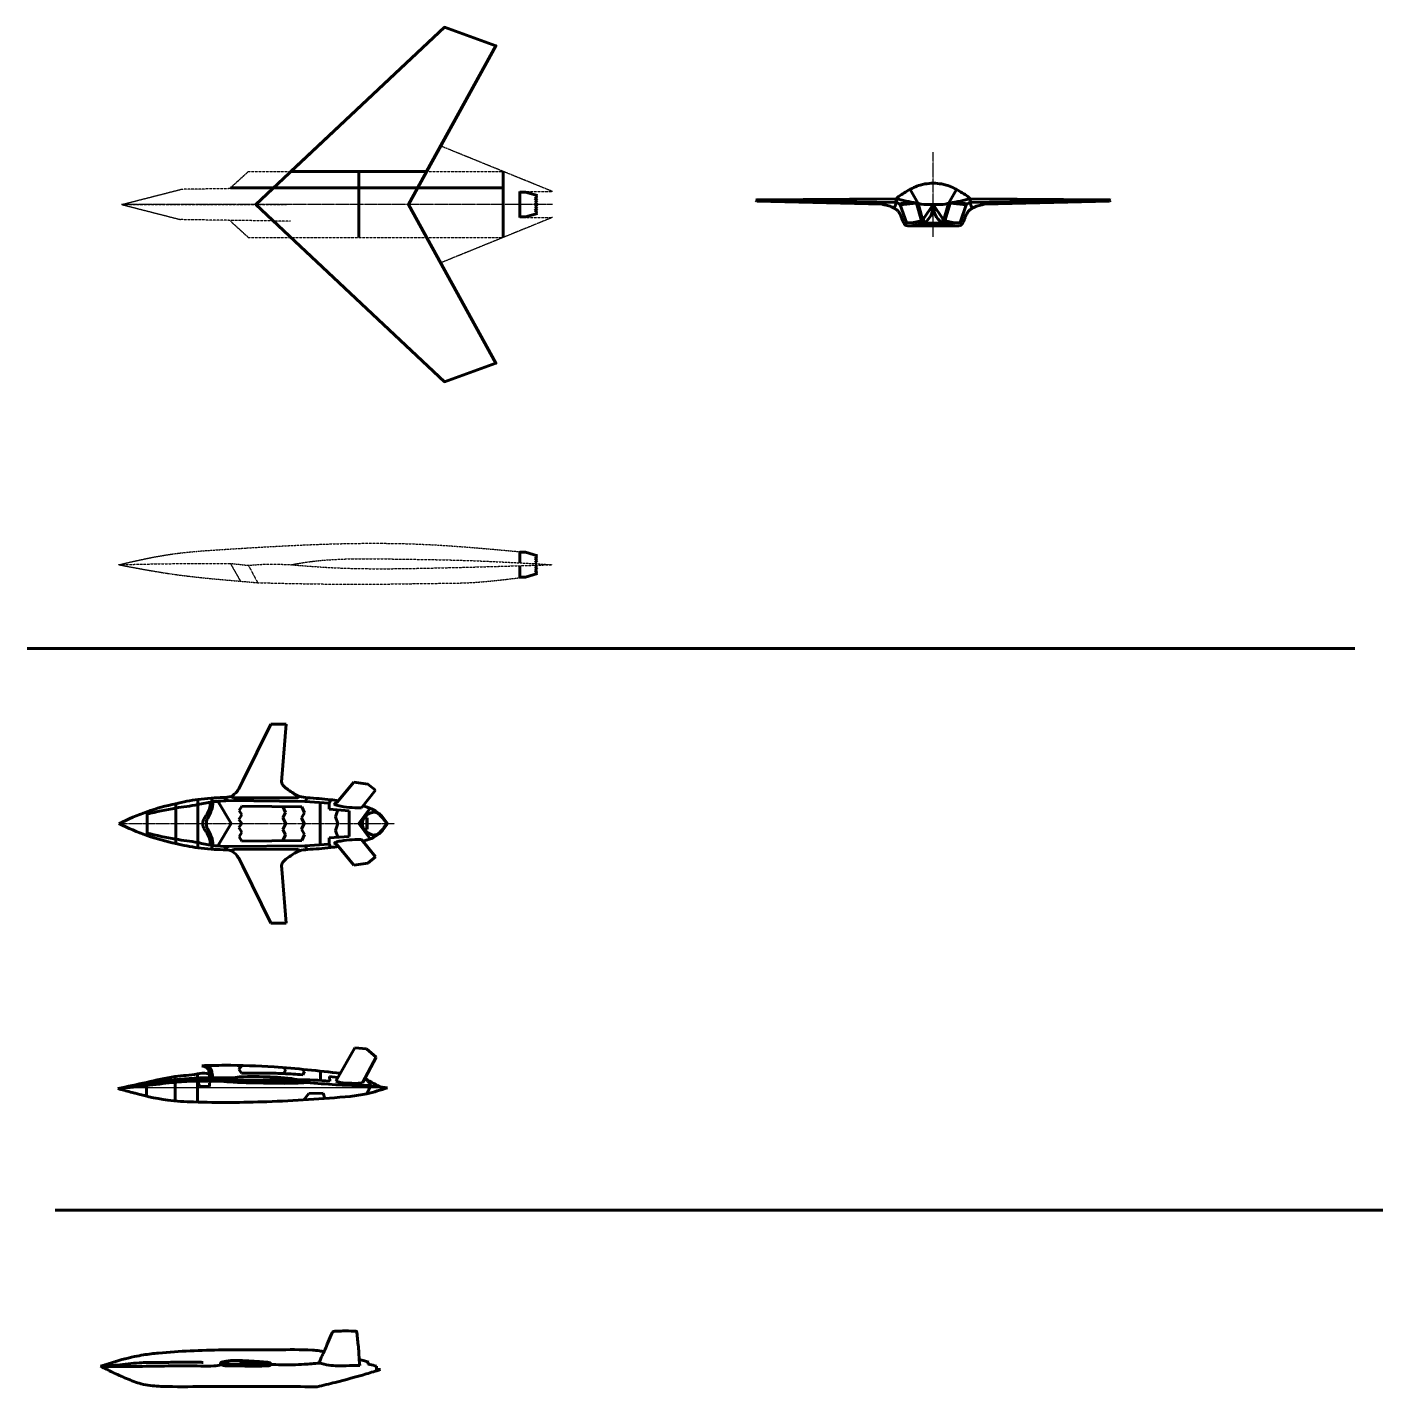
# Model space of a CAD drawing. Header units: millimetres. Extents: x -985956116104 to 1932156, y -552630487266 to 633586.
# Drawn here: x 66547 to 112574, y -277819 to -231650 of the extents above; entities that cross this region are included whole.
import ezdxf

# ---------------------------------------------------------------- set-up
doc = ezdxf.new("R2010")
doc.units = ezdxf.units.MM
doc.linetypes.add('CENTER', pattern=[2, 1.25, -0.25, 0.25, -0.25])
doc.linetypes.add('DASHED', pattern=[0.75, 0.5, -0.25])
for name, color, linetype, lineweight in [('_axes (Оси)', 6, 'CENTER', 30), ('_basic (Основной)', 4, 'Continuous', 60), ('_contour (Тонкий)', 7, 'Continuous', 30), ('_invisible (Невидимый)', 1, 'DASHED', 30)]:
    doc.layers.add(name, color=color, linetype=linetype, lineweight=lineweight)

msp = doc.modelspace()

# ---------------------------------------------------------------- linework, layer by layer
at = {"layer": '_axes (Оси)', "transparency": 33554687}
for p, q in [((97310.322, -238766.306), (97310.322, -235892.715)), ((84377.77, -237670.795), (69747.77, -237670.795)), ((84377.77, -237670.795), (69747.77, -237670.795)), ((69655.005, -258694.366), (79012.702, -258694.366)), ((69655.005, -258694.366), (79012.702, -258694.366))]:
    msp.add_line(p, q, dxfattribs=at)
at = {"layer": '_basic (Основной)', "transparency": 33554687}
for p, q in [((80104.872, -236550.795), (75499.873, -236550.795)), ((77802.373, -236550.795), (77802.373, -238790.795)), ((82710.803, -236550.795), (82710.803, -238790.795)), ((73451.789, -237102.393), (82710.803, -237102.393)), ((83271.434, -237228.953), (83271.434, -237670.795)), ((83271.434, -237247.031), (83462.768, -237247.031)), ((83462.768, -237247.031), (83867.693, -237367.172)), ((96794.619, -237636.804), (96525.61, -237157.582)), ((97825.996, -237636.826), (98095.026, -237157.616)), ((83271.434, -238112.636), (83271.434, -237670.795)), ((83862.473, -237411.582), (83788.079, -237457.291)), ((83788.079, -237457.291), (83858.556, -237521.29)), ((83858.556, -237521.29), (83790.246, -237596.515)), ((83790.246, -237596.515), (83860.723, -237670.795)), ((83790.246, -237745.074), (83860.723, -237670.795)), ((83858.556, -237820.299), (83790.246, -237745.074)), ((83867.693, -237367.172), (83819.401, -237388.07)), ((83819.401, -237388.07), (83862.473, -237411.582)), ((91318.365, -237508.662), (91289.525, -237527.575)), ((91289.525, -237527.575), (91325.461, -237552.021)), ((96081.874, -237604.012), (91289.525, -237527.575)), ((96037.826, -237475.589), (91318.365, -237508.662)), ((91325.461, -237552.021), (95581.327, -237665.195)), ((96054.438, -237624.131), (95984.997, -237801.313)), ((96081.874, -237604.012), (96054.438, -237624.131)), ((96190.322, -237682.527), (96081.874, -237604.012)), ((96136.098, -237643.269), (96585.959, -237594.285)), ((96190.322, -237682.527), (96741.921, -237626.328)), ((96190.322, -237682.527), (96397.43, -238281.633)), ((96741.921, -237626.328), (96912.892, -238225.258)), ((96794.649, -237636.826), (96982.444, -238304.167)), ((96982.444, -238158.884), (97310.322, -237670.795)), ((97638.201, -238158.884), (97310.322, -237670.795)), ((97825.996, -237636.826), (97638.201, -238304.167)), ((97878.724, -237626.328), (97707.752, -238225.258)), ((98430.322, -237682.527), (97878.724, -237626.328)), ((98484.546, -237643.269), (98034.685, -237594.285)), ((98430.322, -237682.527), (98223.215, -238281.633)), ((98430.322, -237682.527), (98538.77, -237604.012)), ((98538.77, -237604.012), (103331.119, -237527.575)), ((98538.77, -237604.012), (98566.206, -237624.131)), ((98566.206, -237624.131), (98635.647, -237801.313)), ((98582.818, -237475.589), (103302.28, -237508.662)), ((103295.183, -237552.021), (99039.317, -237665.195)), ((103331.119, -237527.575), (103295.183, -237552.021)), ((103302.28, -237508.662), (103331.119, -237527.575)), ((83271.434, -238094.558), (83462.768, -238094.558)), ((83462.768, -238094.558), (83867.693, -237974.417)), ((83788.079, -237884.298), (83858.556, -237820.299)), ((83862.473, -237930.007), (83788.079, -237884.298)), ((83819.401, -237953.519), (83862.473, -237930.007)), ((83867.693, -237974.417), (83819.401, -237953.519)), ((96912.892, -238225.258), (96587.872, -238296.953)), ((96982.444, -238304.167), (96982.444, -238158.884)), ((97638.201, -238304.167), (97638.201, -238158.884)), ((97707.752, -238225.258), (98032.772, -238296.953)), ((96397.43, -238281.633), (96339.197, -238346.032)), ((96397.43, -238281.633), (96587.872, -238296.953)), ((96446.061, -238393.067), (97310.291, -238393.067)), ((96982.444, -238304.167), (96579.423, -238393.067)), ((96982.444, -238304.167), (97310.322, -238304.167)), ((97638.201, -238304.167), (97310.322, -238304.167)), ((98174.583, -238393.067), (97310.353, -238393.067)), ((97638.201, -238304.167), (98041.221, -238393.067)), ((98223.215, -238281.633), (98032.772, -238296.953)), ((98223.215, -238281.633), (98281.447, -238346.032)), ((83271.434, -249460.622), (83271.434, -249840.163)), ((83271.434, -249478.7), (83462.768, -249478.7)), ((83462.768, -249478.7), (83867.693, -249598.841)), ((83862.473, -249643.251), (83788.079, -249688.96)), ((83788.079, -249688.96), (83858.556, -249752.959)), ((83858.556, -249752.959), (83790.246, -249828.184)), ((83867.693, -249598.841), (83819.401, -249619.739)), ((83819.401, -249619.739), (83862.473, -249643.251)), ((83271.434, -250344.305), (83271.434, -249936.398)), ((83462.768, -250326.227), (83867.693, -250206.086)), ((83788.079, -250115.967), (83858.556, -250051.968)), ((83862.473, -250161.676), (83788.079, -250115.967)), ((83790.246, -249828.184), (83831.06, -249871.2)), ((83790.246, -249976.743), (83845.128, -249918.9)), ((83858.556, -250051.968), (83790.246, -249976.743)), ((83819.401, -250185.188), (83862.473, -250161.676)), ((83867.693, -250206.086), (83819.401, -250185.188)), ((83271.434, -250326.227), (83462.768, -250326.227)), ((66547.059, -252751.456), (111619.978, -252751.456)), ((73867.894, -257244.729), (74815.681, -255318.423)), ((74815.681, -255318.423), (75334.483, -255318.146)), ((75334.483, -255318.146), (75191.067, -257142.267)), ((77640.782, -257283.238), (77062.873, -257982.751)), ((78110.547, -257356.159), (77640.782, -257283.238)), ((77893.418, -258160.548), (78369.491, -257562.18)), ((78369.491, -257562.18), (78110.547, -257356.159)), ((71589.952, -258017.042), (71589.952, -258694.366)), ((72344.74, -257874.153), (72344.74, -258694.366)), ((73020.869, -257935.262), (73477.005, -258694.366)), ((73381.917, -257911.861), (73221.679, -257806.939)), ((75970.093, -257937.995), (73381.917, -257911.861)), ((73560.773, -257821.143), (73464.62, -257771.014)), ((75736.602, -257821.535), (73560.773, -257821.143)), ((75803.04, -257774.166), (75736.602, -257821.535)), ((76061.404, -257815.568), (75970.093, -257937.995)), ((75970.093, -257937.995), (76802.662, -257998.036)), ((76490.171, -257975.501), (76492.769, -258694.366)), ((76802.662, -257998.036), (76852.205, -257882.357)), ((76802.662, -257998.036), (76802.975, -258207.193)), ((70617.829, -258287.432), (70617.829, -258694.366)), ((73833.343, -258398.528), (73728.642, -258556.932)), ((73839.234, -258099.921), (73739.86, -258250.103)), ((73739.86, -258250.103), (73833.343, -258398.528)), ((73839.234, -258099.921), (75872.488, -258126.693)), ((75221.677, -258118.124), (75319.221, -258317.325)), ((75319.221, -258317.325), (75222.216, -258500.178)), ((75222.216, -258500.178), (75325.713, -258694.366)), ((75961.009, -258324.77), (75857.734, -258503.163)), ((75857.734, -258503.163), (75954.042, -258694.366)), ((75872.488, -258126.693), (75961.009, -258324.77)), ((76802.975, -258207.193), (77475.533, -258260.252)), ((77015.068, -258461.318), (77094.925, -258230.225)), ((77015.068, -258461.318), (77088.717, -258694.366)), ((77475.533, -258260.252), (77475.533, -258694.366)), ((78186.274, -258173.173), (77805.98, -258694.366)), ((78094.877, -258502.841), (77986.681, -258502.212)), ((78080.792, -258502.759), (78079.678, -258694.366)), ((78094.877, -258502.841), (78094.877, -258694.366)), ((70617.829, -259101.3), (70617.829, -258694.366)), ((71589.952, -259371.69), (71589.952, -258694.366)), ((72344.74, -259514.579), (72344.74, -258694.366)), ((73020.869, -259453.47), (73477.005, -258694.366)), ((73728.642, -258556.932), (73834.445, -258694.366)), ((73728.642, -258831.801), (73834.445, -258694.366)), ((73833.343, -258990.204), (73728.642, -258831.801)), ((73739.86, -259138.63), (73833.343, -258990.204)), ((75222.216, -258888.554), (75325.713, -258694.366)), ((75319.221, -259071.407), (75222.216, -258888.554)), ((75857.734, -258885.57), (75954.042, -258694.366)), ((75961.009, -259063.963), (75857.734, -258885.57)), ((76490.171, -259413.232), (76492.769, -258694.366)), ((77015.068, -258927.415), (77088.717, -258694.366)), ((77015.068, -258927.415), (77094.925, -259158.508)), ((77475.533, -259128.481), (77475.533, -258694.366)), ((78186.274, -259215.559), (77805.98, -258694.366)), ((78094.877, -258885.891), (77986.681, -258886.521)), ((78080.792, -258885.973), (78079.678, -258694.366)), ((78094.877, -258885.891), (78094.877, -258694.366)), ((75970.093, -259450.738), (73381.917, -259476.872)), ((73839.234, -259288.812), (73739.86, -259138.63)), ((73839.234, -259288.812), (75872.488, -259262.04)), ((75221.677, -259270.609), (75319.221, -259071.407)), ((75872.488, -259262.04), (75961.009, -259063.963)), ((75970.093, -259450.738), (76802.662, -259390.697)), ((76061.404, -259573.165), (75970.093, -259450.738)), ((76802.662, -259390.697), (76802.975, -259181.54)), ((76802.662, -259390.697), (76852.205, -259506.376)), ((76802.975, -259181.54), (77475.533, -259128.481)), ((77640.782, -260105.494), (77062.873, -259405.982)), ((77893.418, -259228.185), (78369.491, -259826.553)), ((73381.917, -259476.872), (73221.679, -259581.793)), ((73560.773, -259567.589), (73464.62, -259617.719)), ((75736.602, -259567.198), (73560.773, -259567.589)), ((75803.04, -259614.567), (75736.602, -259567.198)), ((78369.491, -259826.553), (78110.547, -260032.574)), ((73867.894, -260144.003), (74815.681, -262070.31)), ((75334.483, -262070.586), (75191.067, -260246.466)), ((78110.547, -260032.574), (77640.782, -260105.494)), ((74815.681, -262070.31), (75334.483, -262070.586)), ((77024.765, -267440.482), (77675.553, -266307.471)), ((77675.553, -266307.471), (78072.037, -266339.644)), ((78072.037, -266339.644), (78390.245, -266630.575)), ((78390.245, -266630.575), (77926.42, -267495.338)), ((71566.028, -267286.748), (71566.028, -268111.816)), ((72326.336, -267194.364), (72326.336, -268150.145)), ((73729.327, -267028.795), (73839.324, -266906.659)), ((73828.532, -267163.855), (73729.327, -267028.795)), ((75253.8, -267183.058), (75322.895, -267057.516)), ((75322.895, -267057.516), (75257.564, -266980.707)), ((75967.241, -267110.977), (75892.778, -267036.564)), ((75900.589, -267224.483), (75967.241, -267110.977)), ((76503.977, -267098.558), (76508.959, -267413.891)), ((76819.529, -267437.264), (76811.021, -267283.645)), ((76811.021, -267283.645), (77093.66, -267320.536)), ((70593.525, -267480.101), (70593.525, -267947.417)), ((73082.442, -267442.182), (72326.336, -267434.779)), ((72361.709, -267527.562), (72362.614, -267435.134)), ((72410.93, -267625.937), (72361.709, -267527.562)), ((72410.93, -267625.937), (72732.972, -267617.505)), ((72732.972, -267617.505), (72733.209, -267511.544)), ((72739.507, -267325.07), (72741.795, -267426.452)), ((74742.7, -267442.182), (73082.442, -267442.182)), ((73108.944, -267416.179), (73111.602, -267442.182)), ((74742.7, -267401.868), (73163.452, -267401.868)), ((74742.7, -267401.868), (74742.7, -267442.182)), ((75367.338, -267420.541), (75365.862, -267442.46)), ((75367.003, -267442.537), (76043.178, -267488.07)), ((75367.338, -267420.541), (76055.391, -267476.602)), ((75940.762, -268072.556), (76108.466, -267857.378)), ((76108.466, -267857.378), (76597.576, -267847.747)), ((76597.576, -267847.747), (76650.091, -268025.374)), ((67500.647, -271823.213), (112573.566, -271823.213)), ((73787.091, -277048.237), (73104.551, -277030.902)), ((78402.267, -277117.601), (78402.267, -277235.037)), ((78402.267, -277235.037), (78542.64, -277235.037))]:
    msp.add_line(p, q, dxfattribs=at)
for points in [[(74307.191, -237670.795), (80718.707, -231649.998), (82458.636, -232277.382), (79487.984, -237670.795), (82458.636, -243064.207), (80718.707, -243691.591), (74307.191, -237670.795)], [(75499.873, -236550.795), (80718.707, -231649.998), (82458.636, -232277.382), (80104.872, -236550.795), (75499.873, -236550.795)]]:
    msp.add_lwpolyline(points, dxfattribs=at)
msp.add_arc((75789.748, -279045.311), 11653.634, 84.9304096, 90.2579155, dxfattribs=at)
for points in [[(96037.826, -237475.589), (96232.469, -237335.119), (96415.665, -237221.538), (96650.13, -237092.679), (96867.458, -237009.854), (97026.044, -236973.78), (97310.322, -236947.168)], [(98582.818, -237475.589), (98388.176, -237335.119), (98204.979, -237221.538), (97970.515, -237092.679), (97753.186, -237009.854), (97594.6, -236973.78), (97310.322, -236947.168)], [(95984.997, -237801.313), (95885.562, -237747.698), (95710.048, -237694.225), (95581.327, -237665.195)], [(96081.874, -237604.012), (96063.733, -237570.387), (96049.558, -237537.995), (96037.826, -237475.589)], [(97310.322, -237670.795), (97066.145, -237674.634), (96741.921, -237626.328), (96037.826, -237475.589)], [(96982.444, -238304.167), (97196.783, -238106.1), (97310.322, -237670.795)], [(97310.322, -237670.795), (97554.5, -237674.634), (97878.724, -237626.328), (98582.818, -237475.589)], [(97638.201, -238304.167), (97423.861, -238106.1), (97310.322, -237670.795)], [(98538.77, -237604.012), (98556.911, -237570.387), (98571.086, -237537.995), (98582.818, -237475.589)], [(98635.647, -237801.313), (98735.083, -237747.698), (98910.597, -237694.225), (99039.317, -237665.195)], [(95984.997, -237801.313), (96050.272, -237841.836), (96127.476, -237911.725), (96212.017, -238066.745), (96284.748, -238242.759), (96318.901, -238311.741), (96337.067, -238342.964), (96357.412, -238366.201), (96382.844, -238380.723), (96446.061, -238393.067)], [(98635.647, -237801.313), (98570.372, -237841.836), (98493.168, -237911.725), (98408.627, -238066.745), (98335.896, -238242.759), (98301.744, -238311.741), (98283.578, -238342.964), (98263.233, -238366.201), (98237.801, -238380.723), (98174.583, -238393.067)], [(75191.067, -257142.267), (75192.954, -257309.664), (75454.271, -257575.559), (75802.951, -257774.138), (76061.404, -257815.568)], [(72790.7, -257825.638), (73199.685, -257807.534), (73467.646, -257769.767), (73671.448, -257599.818), (73867.894, -257244.729)], [(69655.005, -258694.366), (70612.253, -258289.401), (71590.54, -258016.909), (72343.97, -257874.258), (72790.7, -257825.638)], [(73381.917, -257911.861), (73031.973, -257934.394), (72831.879, -257954.417), (72340.221, -258048.811), (71586.853, -258166.192), (70617.829, -258372.14)], [(72742.805, -257968.023), (72762.214, -258051.802), (72722.69, -258225.777), (72626.204, -258407.738), (72553.84, -258528.426), (72520.715, -258599.259), (72511.164, -258694.366)], [(72790.7, -257825.638), (72837.477, -257931.286), (72848.572, -258029.355), (72767.209, -258323.567), (72678.451, -258510.455), (72632.223, -258628.879), (72632.223, -258694.366)], [(77893.418, -258160.548), (77673.278, -258153.707), (77297.263, -258120.868), (77094.503, -258083.893), (77009.728, -258053.791), (76983.748, -258031.899), (77031.435, -257999.367)], [(77062.873, -257982.751), (77048.716, -257990.104), (77031.435, -257999.367)], [(78772.312, -258710.04), (78735.534, -258662.081), (78666.543, -258568.575), (78562.659, -258447.806), (78355.104, -258309.404), (78176.976, -258342.507), (78017.613, -258463.113), (77955.058, -258557.212), (77919.602, -258694.366)], [(69655.005, -258694.366), (70612.253, -259099.332), (71590.54, -259371.824), (72343.97, -259514.475), (72790.7, -259563.094)], [(72742.805, -259420.71), (72762.214, -259336.931), (72722.69, -259162.955), (72626.204, -258980.995), (72553.84, -258860.306), (72520.715, -258789.473), (72511.164, -258694.366)], [(72790.7, -259563.094), (72837.477, -259457.447), (72848.572, -259359.377), (72767.209, -259065.166), (72678.451, -258878.278), (72632.223, -258759.854), (72632.223, -258694.366)], [(78772.312, -258678.692), (78735.534, -258726.652), (78666.543, -258820.158), (78562.659, -258940.927), (78355.104, -259079.329), (78176.976, -259046.226), (78017.613, -258925.62), (77955.058, -258831.521), (77919.602, -258694.366)], [(73381.917, -259476.872), (73031.973, -259454.338), (72831.879, -259434.315), (72340.221, -259339.922), (71586.853, -259222.541), (70617.829, -259016.593)], [(77893.418, -259228.185), (77673.278, -259235.026), (77297.263, -259267.864), (77094.503, -259304.839), (77009.728, -259334.941), (76983.748, -259356.833), (77031.435, -259389.365)], [(77062.873, -259405.982), (77048.716, -259398.628), (77031.435, -259389.365)], [(72790.7, -259563.094), (73199.685, -259581.198), (73467.646, -259618.965), (73671.448, -259788.915), (73867.894, -260144.003)], [(75191.067, -260246.466), (75192.954, -260079.069), (75454.271, -259813.173), (75802.951, -259614.594), (76061.404, -259573.165)], [(69622.216, -267692.064), (70595.696, -267479.614), (71565.348, -267286.842), (72326.667, -267194.311), (72645.598, -267176.319), (72735.619, -267202.022)], [(72474.929, -266915.574), (73254.02, -266901.428), (74929.45, -266956.631), (77193.704, -267173.455)], [(72739.507, -267325.07), (72735.619, -267202.022), (72718.534, -267097.752), (72665.296, -267004.245), (72553.98, -266939.757), (72474.929, -266915.574)], [(73828.532, -267163.855), (74544.968, -267165.749), (75248.137, -267182.795), (75900.589, -267224.483)], [(73626.395, -267331.243), (73258.728, -267331.243), (72739.507, -267325.07), (72218.466, -267338.453), (69622.216, -267692.064)], [(69622.216, -267692.064), (70471.249, -267604.582), (71372.293, -267499.396), (72038.85, -267444.973), (72743.622, -267426.411), (73108.944, -267416.179)], [(69622.216, -267692.064), (70053.587, -267808.948), (71318.111, -268084.942), (72194.348, -268146.086), (74683.398, -268136.848), (77514.641, -267962.933)], [(76043.178, -267488.07), (75646.244, -267508.513), (74717.225, -267506.242), (73542.619, -267472.065), (73111.602, -267442.182)], [(74742.086, -267442.173), (74977.593, -267463.154), (75318.66, -267450.16), (75367.003, -267442.537)], [(74742.7, -267401.868), (74978.737, -267388.072), (75319.249, -267411.45), (75367.338, -267420.541)], [(78192.604, -267589.317), (77894.608, -267588.151), (77024.278, -267559.692), (76043.178, -267488.07)], [(77926.42, -267495.338), (77796.57, -267509.938), (77483.119, -267510.152), (77187.694, -267488.011), (77024.765, -267440.482)], [(77514.641, -267962.933), (78083.427, -267866.434), (78782.339, -267663.807)], [(78782.339, -267663.807), (78526.805, -267647.91), (78192.604, -267589.317)], [(76462.787, -277010.578), (76557.661, -276768.084), (76626.632, -276624.041), (76734.64, -276370.614), (76869.655, -276053.368), (76917.092, -275965.851)], [(76917.092, -275965.851), (76926.793, -275952.765), (76951.507, -275939.293), (76983.413, -275933.456), (77040.032, -275928.965)], [(77040.032, -275928.965), (77268.176, -275923.087), (77636.294, -275928.834), (77711.067, -275933.433)], [(77711.067, -275933.433), (77717.689, -275934.293), (77728.167, -275939.085), (77738.29, -275957.01), (77742.906, -275985.583), (77790.931, -276457.273)], [(69040.77, -277120.571), (69339.992, -277022.115), (70194.251, -276792.159), (70493.471, -276735.638), (71009.811, -276671.823), (72077.811, -276600.486), (73186.055, -276565.714), (75022.174, -276562.063), (76228.885, -276574.813), (76471.546, -276598.515), (76626.632, -276624.041)], [(77790.931, -276457.273), (77811.59, -276733.418), (77835.799, -277090.718)], [(69078.024, -277121.313), (69596.595, -277080.229), (70349.982, -277005.054), (70939.962, -276990.247), (71591.845, -276986.473), (72380.64, -276986.473), (72525.038, -276988.627)], [(73145.8, -277076.911), (73119.113, -277062.802), (73104.757, -277028.068), (73127.425, -276996.354), (73189.286, -276974.067)], [(73189.286, -276974.067), (73300.082, -276948.388), (73942.406, -276934.517), (74417.6, -276963.095), (74710.032, -276984.145), (74785.445, -277002.594), (74810.164, -277025.108), (74813.942, -277055.728)], [(73787.091, -277048.237), (73788.908, -277028.571), (73825.38, -277018.041), (73894.92, -277015.828), (74094.95, -277012.005), (74367.965, -277010.414), (74631.828, -277025.216), (74813.942, -277055.728)], [(74813.942, -277055.728), (75175.043, -277073.627), (75952.269, -277055.183), (76462.787, -277010.578)], [(76462.787, -277010.578), (76791.09, -277081.413), (77379.552, -277101.883), (77835.799, -277090.718)], [(77822.462, -276889.838), (77998.022, -276934.341), (78145.137, -276977.142)], [(78145.137, -276977.142), (78125.174, -276990.063), (78117.378, -277010.23), (78128.385, -277033.604), (78178.837, -277056.98), (78402.267, -277117.601)], [(69040.77, -277120.571), (69379.637, -277126.662), (70462.589, -277124.872), (72447.727, -277113.424), (72886.186, -277111.502), (73145.8, -277076.911)], [(69040.77, -277120.571), (69442.524, -277322.237), (69915.281, -277535.592), (70415.488, -277718.468), (70726.593, -277776.379), (71303.051, -277809.906), (72692.03, -277810.128), (75267.293, -277810.333), (76390.442, -277816.455)], [(73145.8, -277076.911), (73219.721, -277096.084), (73415.873, -277111.458), (73760.102, -277111.458), (74440.866, -277113.38), (74702.403, -277105.692), (74792.787, -277082.632), (74813.942, -277055.728)], [(73787.091, -277048.237), (73789.689, -277058.654), (73802.886, -277064.424), (73856.5, -277069.37), (73972.799, -277071.018), (74235.918, -277071.842), (74470.166, -277071.018), (74692.867, -277066.896), (74813.942, -277055.728)], [(78542.64, -277235.037), (78059.434, -277380.389), (77004.12, -277669.943), (76390.442, -277816.455)]]:
    msp.add_spline(points, degree=3, dxfattribs=at)
for points, knots in [([(76061.404, -257815.568), (76324.394, -257833.177), (76678.862, -257856.911), (77026.247, -257904.765), (77115.76, -257918.735)], [0, 0, 0, 0, 761.18031973, 1025.948840506, 1025.948840506, 1025.948840506, 1025.948840506]), ([(77946.078, -258094.361), (78146.281, -258149.603), (78486.48, -258275.859), (78694.921, -258567.398), (78782.339, -258694.366)], [1839.489106837, 1839.489106837, 1839.489106837, 1839.489106837, 2423.67882482, 2860.599810938, 2860.599810938, 2860.599810938, 2860.599810938]), ([(77946.078, -259294.371), (78146.281, -259239.13), (78486.48, -259112.874), (78694.921, -258821.335), (78782.339, -258694.366)], [1839.489106837, 1839.489106837, 1839.489106837, 1839.489106837, 2423.67882482, 2860.599810938, 2860.599810938, 2860.599810938, 2860.599810938]), ([(76061.404, -259573.165), (76324.394, -259555.556), (76678.862, -259531.822), (77026.247, -259483.968), (77115.76, -259469.997)], [0, 0, 0, 0, 761.18031973, 1025.948840506, 1025.948840506, 1025.948840506, 1025.948840506]), ([(72675.908, -266910.71), (72708.079, -266933.536), (72782.677, -266991.831), (72827.508, -267149.814), (72856.011, -267343.926), (72774.739, -267454.857), (72733.209, -267511.544)], [25.70178847, 25.70178847, 25.70178847, 25.70178847, 136.420123039, 295.244475205, 481.044458009, 675.209633376, 675.209633376, 675.209633376, 675.209633376]), ([(76043.178, -267488.07), (75986.661, -267466.686), (75818.091, -267402.903), (75321.323, -267312.404), (74526.182, -267288.102), (73708.554, -267266.453), (73235.722, -267382.473), (73108.944, -267416.179)], [0, 0, 0, 0, 173.858737223, 518.567479477, 1445.436818752, 2470.037460494, 2846.922905419, 2846.922905419, 2846.922905419, 2846.922905419]), ([(78782.339, -267663.807), (78721.35, -267660.87), (78582.17, -267654.165), (78352.941, -267546.867), (78162.015, -267435.093), (78036.702, -267362.499), (78006.92, -267345.253)], [0, 0, 0, 0, 174.455485627, 398.120441842, 716.04695081, 815.123087414, 815.123087414, 815.123087414, 815.123087414]), ([(78006.92, -267345.253), (78033.462, -267369.023), (78087.781, -267417.667), (78149.015, -267484.202), (78219.673, -267565.788), (78153.498, -267707.82), (78105.671, -267807.653), (78076.728, -267867.915)], [0, 0, 0, 0, 102.083623991, 208.914953559, 266.67304814, 393.705605478, 595.116303675, 595.116303675, 595.116303675, 595.116303675])]:
    msp.add_open_spline(points, degree=3, knots=knots, dxfattribs=at)
at = {"layer": '_contour (Тонкий)', "color": 242, "true_color": 0xcd2027, "transparency": 33554687}
msp.add_line((78782.339, -267663.805), (69655.005, -267663.805), dxfattribs=at)
at = {"layer": '_invisible (Невидимый)', "color": 4, "transparency": 33554687}
for p, q in [((80718.707, -231649.998), (74307.191, -237670.795)), ((82458.636, -232277.382), (80718.707, -231649.998)), ((79487.984, -237670.795), (82458.636, -232277.382)), ((84377.77, -237228.953), (80581.903, -235684.712)), ((73451.789, -237102.393), (74057.381, -236550.795)), ((74057.381, -236550.795), (82710.803, -236550.795)), ((69755.374, -237670.795), (71765.523, -237156.822)), ((75482.35, -237102.393), (71765.523, -237156.822)), ((83271.434, -237228.953), (84377.77, -237228.953)), ((69755.374, -237670.795), (73755.374, -237670.795)), ((69755.374, -237670.795), (75355.374, -237670.795)), ((69755.374, -237670.795), (71765.523, -238184.767)), ((69755.374, -237670.795), (73755.374, -237670.795)), ((69755.374, -237670.795), (75355.374, -237670.795)), ((69755.374, -237670.795), (73755.374, -237670.795)), ((69755.374, -237670.795), (75355.374, -237670.795)), ((69755.374, -237670.795), (73755.374, -237670.795)), ((69755.374, -237670.795), (75355.374, -237670.795)), ((69755.374, -237670.795), (73755.374, -237670.795)), ((69755.374, -237670.795), (75355.374, -237670.795)), ((69755.374, -237670.795), (73755.374, -237670.795)), ((69755.374, -237670.795), (75355.374, -237670.795)), ((69755.374, -237670.795), (73755.374, -237670.795)), ((69755.374, -237670.795), (75355.374, -237670.795)), ((69755.374, -237670.795), (73755.374, -237670.795)), ((69755.374, -237670.795), (75355.374, -237670.795)), ((69755.374, -237670.795), (73755.374, -237670.795)), ((69755.374, -237670.795), (75355.374, -237670.795)), ((69755.374, -237670.795), (73755.374, -237670.795)), ((69755.374, -237670.795), (75355.374, -237670.795)), ((69755.374, -237670.795), (73755.374, -237670.795)), ((69755.374, -237670.795), (75355.374, -237670.795)), ((69755.374, -237670.795), (73755.374, -237670.795)), ((69755.374, -237670.795), (75355.374, -237670.795)), ((69755.374, -237670.795), (73755.374, -237670.795)), ((69755.374, -237670.795), (75355.374, -237670.795)), ((69755.374, -237670.795), (73755.374, -237670.795)), ((69755.374, -237670.795), (75355.374, -237670.795)), ((69755.374, -237670.795), (73755.374, -237670.795)), ((69755.374, -237670.795), (75355.374, -237670.795)), ((69755.374, -237670.795), (73755.374, -237670.795)), ((69755.374, -237670.795), (75355.374, -237670.795)), ((69755.374, -237670.795), (73755.374, -237670.795)), ((69755.374, -237670.795), (75355.374, -237670.795)), ((69755.374, -237670.795), (73755.374, -237670.795)), ((69755.374, -237670.795), (75355.374, -237670.795)), ((69755.374, -237670.795), (73755.374, -237670.795)), ((69755.374, -237670.795), (75355.374, -237670.795)), ((69755.374, -237670.795), (73755.374, -237670.795)), ((69755.374, -237670.795), (75355.374, -237670.795)), ((69755.374, -237670.795), (73755.374, -237670.795)), ((69755.374, -237670.795), (75355.374, -237670.795)), ((69755.374, -237670.795), (73755.374, -237670.795)), ((69755.374, -237670.795), (75355.374, -237670.795)), ((69755.374, -237670.795), (73755.374, -237670.795)), ((69755.374, -237670.795), (75355.374, -237670.795)), ((69755.374, -237670.795), (73755.374, -237670.795)), ((69755.374, -237670.795), (75355.374, -237670.795)), ((69755.374, -237670.795), (73755.374, -237670.795)), ((69755.374, -237670.795), (75355.374, -237670.795)), ((69755.374, -237670.795), (73755.374, -237670.795)), ((69755.374, -237670.795), (75355.374, -237670.795)), ((69755.374, -237670.795), (73755.374, -237670.795)), ((69755.374, -237670.795), (75355.374, -237670.795)), ((69755.374, -237670.795), (73755.374, -237670.795)), ((69755.374, -237670.795), (75355.374, -237670.795)), ((69755.374, -237670.795), (73755.374, -237670.795)), ((69755.374, -237670.795), (75355.374, -237670.795)), ((69755.374, -237670.795), (73755.374, -237670.795)), ((69755.374, -237670.795), (75355.374, -237670.795)), ((69755.374, -237670.795), (73755.374, -237670.795)), ((69755.374, -237670.795), (75355.374, -237670.795)), ((69755.374, -237670.795), (73755.374, -237670.795)), ((69755.374, -237670.795), (73755.374, -237670.795)), ((69755.374, -237670.795), (75355.374, -237670.795)), ((69755.374, -237670.795), (73755.374, -237670.795)), ((69755.374, -237670.795), (75355.374, -237670.795)), ((69755.374, -237670.795), (73755.374, -237670.795)), ((69755.374, -237670.795), (75355.374, -237670.795)), ((69755.374, -237670.795), (73755.374, -237670.795)), ((69755.374, -237670.795), (75355.374, -237670.795)), ((69755.374, -237670.795), (73755.374, -237670.795)), ((69755.374, -237670.795), (75355.374, -237670.795)), ((69755.374, -237670.795), (73755.374, -237670.795)), ((69755.374, -237670.795), (75355.374, -237670.795)), ((69755.374, -237670.795), (73755.374, -237670.795)), ((69755.374, -237670.795), (75355.374, -237670.795)), ((69755.374, -237670.795), (73755.374, -237670.795)), ((69755.374, -237670.795), (75355.374, -237670.795)), ((69755.374, -237670.795), (73755.374, -237670.795)), ((69755.374, -237670.795), (75355.374, -237670.795)), ((69755.374, -237670.795), (73755.374, -237670.795)), ((69755.374, -237670.795), (75355.374, -237670.795)), ((69755.374, -237670.795), (73755.374, -237670.795)), ((69755.374, -237670.795), (75355.374, -237670.795)), ((69755.374, -237670.795), (73755.374, -237670.795)), ((69755.374, -237670.795), (75355.374, -237670.795)), ((69755.374, -237670.795), (73755.374, -237670.795)), ((69755.374, -237670.795), (75355.374, -237670.795)), ((69755.374, -237670.795), (73755.374, -237670.795)), ((69755.374, -237670.795), (75355.374, -237670.795)), ((69755.374, -237670.795), (73755.374, -237670.795)), ((69755.374, -237670.795), (75355.374, -237670.795)), ((69755.374, -237670.795), (73755.374, -237670.795)), ((69755.374, -237670.795), (75355.374, -237670.795)), ((69755.374, -237670.795), (73755.374, -237670.795)), ((69755.374, -237670.795), (75355.374, -237670.795)), ((69755.374, -237670.795), (73755.374, -237670.795)), ((69755.374, -237670.795), (75355.374, -237670.795)), ((69755.374, -237670.795), (73755.374, -237670.795)), ((69755.374, -237670.795), (75355.374, -237670.795)), ((69755.374, -237670.795), (73755.374, -237670.795)), ((69755.374, -237670.795), (75355.374, -237670.795)), ((69755.374, -237670.795), (73755.374, -237670.795)), ((69755.374, -237670.795), (75355.374, -237670.795)), ((69755.374, -237670.795), (73755.374, -237670.795)), ((69755.374, -237670.795), (75355.374, -237670.795)), ((69755.374, -237670.795), (73755.374, -237670.795)), ((69755.374, -237670.795), (75355.374, -237670.795)), ((69755.374, -237670.795), (73755.374, -237670.795)), ((69755.374, -237670.795), (75355.374, -237670.795)), ((69755.374, -237670.795), (73755.374, -237670.795)), ((69755.374, -237670.795), (75355.374, -237670.795)), ((69755.374, -237670.795), (73755.374, -237670.795)), ((69755.374, -237670.795), (75355.374, -237670.795)), ((69755.374, -237670.795), (73755.374, -237670.795)), ((69755.374, -237670.795), (75355.374, -237670.795)), ((69755.374, -237670.795), (73755.374, -237670.795)), ((69755.374, -237670.795), (75355.374, -237670.795)), ((69755.374, -237670.795), (73755.374, -237670.795)), ((69755.374, -237670.795), (75355.374, -237670.795)), ((69755.374, -237670.795), (73755.374, -237670.795)), ((69755.374, -237670.795), (75355.374, -237670.795)), ((69755.374, -237670.795), (73755.374, -237670.795)), ((69755.374, -237670.795), (75355.374, -237670.795)), ((69755.374, -237670.795), (73755.374, -237670.795)), ((80718.707, -243691.591), (74307.191, -237670.795)), ((79487.984, -237670.795), (82458.636, -243064.207)), ((75482.35, -238239.196), (71765.523, -238184.767)), ((84377.77, -238112.636), (80581.903, -239656.877)), ((83271.434, -238112.636), (84377.77, -238112.636)), ((73451.789, -238239.196), (74057.381, -238790.795)), ((74057.381, -238790.795), (82710.803, -238790.795)), ((82458.636, -243064.207), (80718.707, -243691.591)), ((73444.099, -249857.997), (74057.381, -249924.097)), ((73444.099, -249857.997), (73787.18, -250462.623)), ((74057.381, -249924.097), (74369.726, -250513.302)), ((73787.18, -250462.623), (74369.726, -250513.302))]:
    msp.add_line(p, q, dxfattribs=at)
for points in [[(69655.005, -249902.463), (71315.868, -249562.986), (73336.812, -249376.31), (76557.138, -249207.325), (79826.381, -249203.478), (83271.434, -249460.622)], [(75499.873, -249902.463), (76053.594, -249811.745), (78798.861, -249706.802), (81491.634, -249759.271), (84377.77, -249902.463)], [(69655.005, -249902.463), (70809.493, -249876.59), (73444.099, -249857.997)], [(69655.005, -249902.463), (71524.532, -250226.6), (73787.18, -250462.623)], [(74057.381, -249924.097), (74631.364, -249884.923), (75499.873, -249902.463)], [(75499.873, -249902.463), (76772.795, -249995.55), (79974.727, -250021.785), (84377.77, -249902.463)], [(74369.726, -250513.302), (75977.765, -250548.408), (78492.562, -250561.819), (80422.295, -250535.673), (81528.465, -250513.302), (83271.434, -250344.305)]]:
    msp.add_spline(points, degree=3, dxfattribs=at)

doc.saveas('drawing.dxf')
